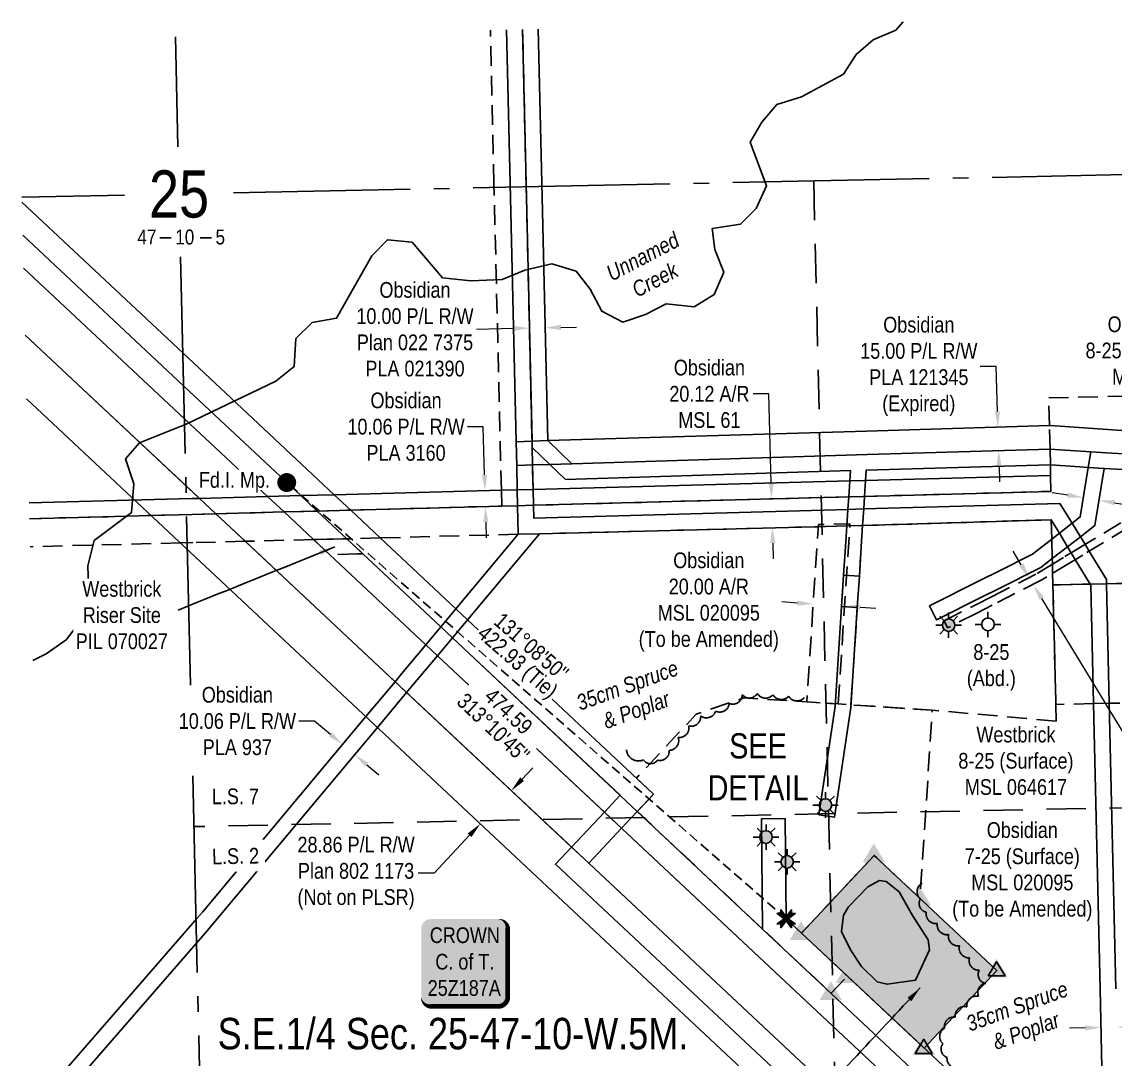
# Model space of a CAD drawing. Extents: x 611436 to 614742, y 5881484 to 5885006.
# Drawn here: x 611735 to 612430, y 5882296 to 5882955 of the extents above; entities that cross this region are included whole.
import ezdxf
from ezdxf.enums import TextEntityAlignment as Align

# ---------------------------------------------------------------- set-up
doc = ezdxf.new("R2010")
doc.units = 0
doc.header["$LTSCALE"] = 5
doc.header["$PDSIZE"] = 0.5
for name, pattern in [('0', [1, 1, 0]), ('foc-ACCESSROAD', [3.75, 2.5, -1.25]), ('foc-FLOWLINE', [3.75, 2.5, -1.25]), ('foc-LSD', [8, 5, -3]), ('foc-QUARTERLINE', [33, 25, -3, 2, -3]), ('foc-TIELINE', [1.875, 1.25, -0.625])]:
    doc.linetypes.add(name, pattern=pattern)
doc.layers.get('Defpoints').update_dxf_attribs({"color": 9})
for name, color, linetype in [('10', 1, 'Continuous'), ('9', 3, 'Continuous'), ('AS-OWNER', 7, 'Continuous'), ('C-RW', 13, 'Continuous'), ('C-SYMBOL', 7, 'Continuous'), ('C-WS', 13, 'foc-ACCESSROAD'), ('C-WS-S', 13, 'Continuous'), ('DETAIL-T', 7, 'Continuous'), ('F-EZE', 190, 'foc-FLOWLINE'), ('F-RW', 190, 'Continuous'), ('F-WS', 190, 'foc-ACCESSROAD'), ('F-WS-S', 190, 'Continuous'), ('L-BD', 7, 'Continuous'), ('L-BD1', 253, 'Continuous'), ('L-MON', 1, 'Continuous'), ('L-MON-T', 1, 'Continuous'), ('L-QSEC', 8, 'foc-QUARTERLINE'), ('L-SECLBL', 7, 'Continuous'), ('L-SECTION-LSD', 7, 'foc-LSD'), ('L-TIE', 7, 'foc-TIELINE'), ('P-PROPOSED', 10, 'Continuous'), ('P-PROPOSED-H', 21, 'Continuous'), ('T-BUSH', 110, '0'), ('T-BUSH-T', 110, 'Continuous'), ('T-WATER', 160, 'Continuous'), ('T-WATER-H', 133, 'Continuous'), ('T-WATER-T', 170, 'Continuous')]:
    doc.layers.add(name, color=color, linetype=linetype)
for name, color, linetype, lineweight in [('C-AR-T', 13, 'Continuous', 9), ('C-RW-T', 13, 'Continuous', 9), ('C-WS-T', 13, 'Continuous', 9), ('F-EZE-T', 190, 'Continuous', 9), ('F-RW-T', 190, 'Continuous', 9), ('F-WS-T', 190, 'Continuous', 9)]:
    doc.layers.add(name, color=color, linetype=linetype, lineweight=lineweight)
doc.styles.add('100L', font='ARIALN.TTF', dxfattribs={"height": 11})
doc.styles.add('175L', font='ARIALN.TTF', dxfattribs={"height": 20})
doc.styles.add('80', font='ARIALN.TTF', dxfattribs={"height": 10})
doc.styles.add('80CG', font='ARIALN.TTF', dxfattribs={"height": 10})
doc.styles.add('80L', font='ARIALN.TTF', dxfattribs={"height": 10})
doc.styles.add('80LS', font='ARIALNI.TTF', dxfattribs={"height": 10})
doc.styles.add('SIMPLEX', font='ARIALN.TTF')
doc.dimstyles.new('Compass 5 000', dxfattribs={"dimscale": 5, "dimtxt": 9, "dimasz": 2, "dimexe": 0.2, "dimexo": 0.0625, "dimgap": 0.5, "dimtad": 0, "dimtih": 1, "dimtoh": 1, "dimzin": 0, "dimdsep": 46, "dimtxsty": '80CG', "dimcen": 0.1, "dimse1": 1, "dimse2": 1, "dimclrd": 256, "dimclrt": 256, "dimaunit": 1, "dimadec": 4, "dimazin": 0, "dimtfac": 0.06, "dimtofl": 0, "dimtmove": 0, "dimatfit": 1, "dimfxl": 0.2, "dimtolj": 1, "dimtzin": 0, "dimlwd": -1, "dimarcsym": 0})

# ---------------------------------------------------------------- blocks, each defined once
blk = doc.blocks.new('L-SECLBL')
at = {"layer": '9', "color": 7}
for p, q in [((-5.08, -27.83), (-12.29, -27.83)), ((20.7, -27.83), (13.5, -27.83))]:
    blk.add_line(p, q, dxfattribs=at)
at = {"layer": '10', "color": 2, "style": 'SIMPLEX'}
blk.add_attdef('SEC', text='', height=30, dxfattribs=at).set_placement((0, 0), align=Align.MIDDLE)
at = {"layer": '10', "color": 5, "style": '80L'}
blk.add_attdef('TWP', text='', height=9.5, dxfattribs=at).set_placement((-14.43, -27.37), align=Align.MIDDLE_RIGHT)
blk.add_attdef('RGE', text='', height=9.5, dxfattribs=at).set_placement((3.62, -27.37), align=Align.MIDDLE_CENTER)
blk.add_attdef('MER', text='', height=9.5, dxfattribs=at).set_placement((23.17, -27.37), align=Align.MIDDLE_LEFT)
blk = doc.blocks.new('*D433')
at = {"layer": 'C-AR-T', "transparency": 16777216}
for p, q in [((612209.36, 5882718.81), (612199.36, 5882718.81)), ((612210.89, 5882662.1), (612209.36, 5882718.81)), ((612211.91, 5882623.96), (612212.18, 5882613.97))]:
    blk.add_line(p, q, dxfattribs=at)
for points in [[(612212.55, 5882662.14), (612209.22, 5882662.05), (612211.15, 5882652.1)], [(612213.58, 5882624.01), (612210.24, 5882623.92), (612211.64, 5882633.96)]]:
    blk.add_solid(points, dxfattribs=at)
at = {"layer": 'Defpoints', "color": 0, "transparency": 16777216}
for p in [(611997.58, 5882646.36), (612211.15, 5882652.1), (611998.07, 5882628.22)]:
    blk.add_point(p, dxfattribs=at)
at = {"layer": 'C-AR-T', "transparency": 16777216, "insert": (612171.63, 5882718.81), "char_height": 10, "width": 298.8382, "attachment_point": 5, "style": '80CG'}
blk.add_mtext('\\A1;Obsidian\\P20.12 A/R\\PMSL 61', dxfattribs=at)
blk = doc.blocks.new('*D437')
at = {"layer": 'C-RW-T', "transparency": 16777216}
for p, q in [((612410.49, 5882315.79), (612400.5, 5882315.56)), ((612440.55, 5882316.48), (612450.55, 5882316.71))]:
    blk.add_line(p, q, dxfattribs=at)
for points in [[(612410.45, 5882317.46), (612410.53, 5882314.12), (612420.49, 5882316.02)], [(612440.51, 5882318.14), (612440.59, 5882314.81), (612430.55, 5882316.25)]]:
    blk.add_solid(points, dxfattribs=at)
at = {"layer": 'Defpoints', "color": 0, "transparency": 16777216}
for p in [(612420.53, 5882314.24), (612430.55, 5882316.25), (612430.59, 5882314.47)]:
    blk.add_point(p, dxfattribs=at)
at = {"layer": 'C-RW-T', "transparency": 16777216, "insert": (612489.63, 5882316.71), "char_height": 10, "attachment_point": 5, "style": '80CG'}
blk.add_mtext('\\A1;Obsidian\\P10.06 P/L R/W\\PPLA 958', dxfattribs=at)
blk = doc.blocks.new('*D441')
at = {"layer": 'C-RW-T', "transparency": 16777216}
for p, q in [((612353.82, 5882736.3), (612343.82, 5882736.3)), ((612354.69, 5882707.69), (612353.82, 5882736.3)), ((612355.75, 5882672.83), (612356.05, 5882662.83))]:
    blk.add_line(p, q, dxfattribs=at)
for points in [[(612356.36, 5882707.74), (612353.03, 5882707.64), (612354.99, 5882697.7)], [(612357.41, 5882672.88), (612354.08, 5882672.78), (612355.45, 5882682.82)]]:
    blk.add_solid(points, dxfattribs=at)
at = {"layer": 'Defpoints', "color": 0, "transparency": 16777216}
for p in [(612321.47, 5882696.68), (612354.99, 5882697.7), (612321.92, 5882681.81)]:
    blk.add_point(p, dxfattribs=at)
at = {"layer": 'C-RW-T', "transparency": 16777216, "insert": (612304.74, 5882736.3), "char_height": 10, "attachment_point": 5, "style": '80CG'}
blk.add_mtext('\\A1;Obsidian\\P15.00 P/L R/W\\PPLA 121345\\P(Expired)', dxfattribs=at)
blk = doc.blocks.new('*D442')
at = {"layer": 'C-RW-T', "transparency": 16777216}
for p, q in [((612047.25, 5882760.39), (612023.6, 5882759.85)), ((612077.23, 5882761.08), (612087.23, 5882761.31))]:
    blk.add_line(p, q, dxfattribs=at)
for points in [[(612047.21, 5882762.06), (612047.28, 5882758.73), (612057.24, 5882760.62)], [(612077.2, 5882762.75), (612077.27, 5882759.41), (612067.24, 5882760.85)]]:
    blk.add_solid(points, dxfattribs=at)
at = {"layer": 'Defpoints', "color": 0, "transparency": 16777216}
for p in [(612056.07, 5882811.63), (612066.07, 5882811.86), (612067.24, 5882760.85)]:
    blk.add_point(p, dxfattribs=at)
at = {"layer": 'C-RW-T', "transparency": 16777216, "insert": (611984.52, 5882759.85), "char_height": 10, "attachment_point": 5, "style": '80CG'}
blk.add_mtext('\\A1;Obsidian\\P10.00 P/L R/W\\PPlan 022 7375\\PPLA 021390', dxfattribs=at)
blk = doc.blocks.new('*D443')
at = {"layer": 'C-RW-T', "transparency": 16777216}
for p, q in [((612027.92, 5882697.93), (612017.92, 5882697.93)), ((612028.75, 5882667.27), (612027.92, 5882697.93)), ((612029.56, 5882637.22), (612029.83, 5882627.22))]:
    blk.add_line(p, q, dxfattribs=at)
for points in [[(612030.41, 5882667.31), (612027.08, 5882667.23), (612029.02, 5882657.27)], [(612031.22, 5882637.26), (612027.89, 5882637.17), (612029.29, 5882647.21)]]:
    blk.add_solid(points, dxfattribs=at)
at = {"layer": 'Defpoints', "color": 0, "transparency": 16777216}
for p in [(611998.03, 5882656.44), (612029.02, 5882657.27), (611998.3, 5882646.38)]:
    blk.add_point(p, dxfattribs=at)
at = {"layer": 'C-RW-T', "transparency": 16777216, "insert": (611978.84, 5882697.93), "char_height": 10, "attachment_point": 5, "style": '80CG'}
blk.add_mtext('\\A1;Obsidian\\P10.06 P/L R/W\\PPLA 3160', dxfattribs=at)
blk = doc.blocks.new('*D445')
at = {"layer": 'Defpoints', "color": 0, "transparency": 16777216}
for p in [(612411.05, 5882663.46), (612420.92, 5882661.86), (612419.2, 5882651.22)]:
    blk.add_point(p, dxfattribs=at)
at = {"layer": 'F-RW-T', "transparency": 16777216}
for p, q in [((612399.46, 5882654.42), (612389.59, 5882656.01)), ((612429.07, 5882649.62), (612533.73, 5882632.67))]:
    blk.add_line(p, q, dxfattribs=at)
for points in [[(612399.72, 5882656.06), (612399.19, 5882652.77), (612409.33, 5882652.82)], [(612429.34, 5882651.27), (612428.81, 5882647.97), (612419.2, 5882651.22)]]:
    blk.add_solid(points, dxfattribs=at)
at = {"layer": 'F-RW-T', "transparency": 16777216, "insert": (612572.81, 5882632.67), "char_height": 10, "width": 424.7751, "attachment_point": 5, "style": '80CG'}
blk.add_mtext('\\A1;Westbrick\\P10.00 P/L R/W\\PPlan 112 4739\\PPLA 072180', dxfattribs=at)
blk = doc.blocks.new('*U448')
h = blk.add_hatch(color=255)
edge = h.paths.add_edge_path()
edge.add_line((-21.5, -28.5), (21.5, -28.5))
edge.add_arc((21.5, -22.5), 6, 270, 360)
edge.add_line((27.5, -22.5), (27.5, 21))
edge.add_arc((21.5, 21), 6, 0, 90)
edge.add_line((21.5, 27), (-21.5, 27))
edge.add_arc((-21.5, 21), 6, 90, 180)
edge.add_line((-27.5, 21), (-27.5, -22.5))
edge.add_arc((-21.5, -22.5), 6, 180, 270)
at = {"color": 14, "flags": 128}
blk.add_lwpolyline([(-21.5, -28.5, 3, 3, 0), (21.5, -28.5, 3, 3, 0.414214), (27.5, -22.5, 3, 3, 0), (27.5, 21, 3, 0, 0.414214), (21.5, 27, 0, 0, 0), (-21.5, 27, 0, 0, 0.414214), (-27.5, 21, 0, 0, 0), (-27.5, -22.5, 0, 3, 0.414214)], format="xyseb", close=True, dxfattribs=at)
at = {"color": 14, "style": '80'}
blk.add_attdef('ENTER_TEXT_001', (-26.85, -4.92), '', height=10, dxfattribs=at)
blk = doc.blocks.new('*D449')
at = {"layer": 'Defpoints', "color": 0, "transparency": 16777216}
for p in [(612026.06, 5882445.55), (612072.23, 5882441.79), (612052.53, 5882420.75)]:
    blk.add_point(p, dxfattribs=at)
at = {"layer": 'F-RW-T', "transparency": 16777216}
for p, q in [((612052.6, 5882473.89), (612059.44, 5882481.19)), ((612019.22, 5882438.26), (611996.61, 5882414.13)), ((611996.61, 5882414.13), (611986.61, 5882414.13))]:
    blk.add_line(p, q, dxfattribs=at)
for points in [[(612051.38, 5882475.03), (612053.82, 5882472.75), (612045.76, 5882466.59)], [(612018, 5882439.4), (612020.43, 5882437.12), (612026.06, 5882445.55)]]:
    blk.add_solid(points, dxfattribs=at)
at = {"layer": 'F-RW-T', "transparency": 16777216, "insert": (611947.07, 5882414.13), "char_height": 10, "attachment_point": 5, "style": '80CG'}
blk.add_mtext('\\A1;28.86 P/L R/W\\PPlan 802 1173\\P(Not on PLSR)', dxfattribs=at)
blk = doc.blocks.new('GAS')
h = blk.add_hatch(color=255)
h.dxf.hatch_style = 1
edge = h.paths.add_edge_path()
edge.add_arc((0, 0), 0.9, 0, 360)
for p, q in [((0, 0.81), (0, 1.62)), ((-0.81, 0), (-1.62, 0)), ((-0.57, 0.57), (-1.14, 1.14)), ((0.57, 0.57), (1.14, 1.14)), ((1.62, 0), (0.81, 0)), ((-0.57, -0.57), (-1.14, -1.14)), ((0, -0.81), (0, -1.62)), ((1.14, -1.14), (0.57, -0.57))]:
    blk.add_line(p, q)
blk.add_circle((0, 0), 0.8)
blk = doc.blocks.new('GABD')
for p, q in [((0, 0.81), (0, 1.62)), ((-0.81, 0), (-1.62, 0)), ((1.62, 0), (0.81, 0)), ((0, -0.81), (0, -1.62))]:
    blk.add_line(p, q)
blk.add_circle((0, 0), 0.8)
blk = doc.blocks.new('fdia')
at = {"color": 255, "const_width": 1}
blk.add_lwpolyline([(-0.5, 0, 1), (0.5, 0, 1)], format="xyb", close=True, dxfattribs=at)
blk = doc.blocks.new('Fdiaa')
blk.add_blockref('fdia', (0, 0))
blk = doc.blocks.new('fdib')
at = {"color": 1, "const_width": 1.6}
blk.add_lwpolyline([(-0.4, 0, 1), (0.4, 0, 1)], format="xyb", close=True, dxfattribs=at)
at = {"color": 1}
blk.add_circle((0, 0), 0.8, dxfattribs=at)
blk = doc.blocks.new('Fdibb')
blk.add_blockref('fdib', (0, 0))
blk = doc.blocks.new('fdicc')
for name in ['Fdibb', 'Fdiaa']:
    blk.add_blockref(name, (0, 0))
blk = doc.blocks.new('FDI')
blk.add_blockref('fdicc', (0, 0))
blk = doc.blocks.new('STRIA')
blk.add_hatch(color=255).paths.add_polyline_path([(-0.04, 1.52), (-1.47, -0.87), (1.39, -0.87)])
blk = doc.blocks.new('STRIAA')
blk.add_blockref('STRIA', (0, 0))
blk = doc.blocks.new('STRIB')
at = {"color": 1}
blk.add_solid([(-1.12, -0.67), (-0.04, 1.13), (1.04, -0.67)], dxfattribs=at)
blk = doc.blocks.new('STRIBB')
blk.add_blockref('STRIB', (0, 0))
blk = doc.blocks.new('STRICC')
for name in ['STRIAA', 'STRIBB']:
    blk.add_blockref(name, (0, 0))
blk = doc.blocks.new('fdspike')
blk.add_blockref('STRICC', (0, 0))
blk = doc.blocks.new('TRIA')
blk.add_hatch(color=255).paths.add_polyline_path([(-0.04, 1.52), (-1.47, -0.87), (1.39, -0.87)])
blk = doc.blocks.new('TRIAA')
blk.add_blockref('TRIA', (0, 0))
blk = doc.blocks.new('TRIB')
at = {"color": 1}
blk.add_lwpolyline([(-1.12, -0.67), (-0.04, 1.13), (1.04, -0.67)], close=True, dxfattribs=at)
blk = doc.blocks.new('TRIBB')
blk.add_blockref('TRIB', (0, 0))
blk = doc.blocks.new('TRICC')
for name in ['TRIAA', 'TRIBB']:
    blk.add_blockref(name, (0, 0))
blk = doc.blocks.new('plspike')
blk.add_blockref('TRICC', (0, 0))
blk = doc.blocks.new('*D452')
at = {"layer": 'C-RW-T', "transparency": 16777216}
for p, q in [((611920.7, 5882510.82), (611910.7, 5882510.82)), ((611930.78, 5882502.39), (611920.7, 5882510.82)), ((611953.84, 5882483.11), (611961.52, 5882476.69))]:
    blk.add_line(p, q, dxfattribs=at)
for points in [[(611931.85, 5882503.67), (611929.71, 5882501.12), (611938.45, 5882495.98)], [(611954.91, 5882484.39), (611952.77, 5882481.83), (611946.17, 5882489.52)]]:
    blk.add_solid(points, dxfattribs=at)
at = {"layer": 'Defpoints', "color": 0, "transparency": 16777216}
for p in [(611938.45, 5882495.98), (611935.1, 5882491.97), (611942.82, 5882485.52)]:
    blk.add_point(p, dxfattribs=at)
at = {"layer": 'C-RW-T', "transparency": 16777216, "insert": (611871.62, 5882510.82), "char_height": 10, "attachment_point": 5, "style": '80CG', "bg_fill": 3, "box_fill_scale": 1.1, "bg_fill_color": 256, "bg_fill_true_color": 13158600, "bg_fill_transparency": 0}
blk.add_mtext('\\A1;Obsidian\\P10.06 P/L R/W\\PPLA 937', dxfattribs=at)
blk = doc.blocks.new('*D467')
at = {"layer": 'Defpoints', "color": 0, "linetype": 'Continuous', "transparency": 16777216}
for p in [(612441.33, 5882641.87), (612443.93, 5882637.59), (612377.62, 5882597.38)]:
    blk.add_point(p, dxfattribs=at)
at = {"layer": 'F-EZE-T', "transparency": 16777216}
for p, q in [((612369.84, 5882610.21), (612364.65, 5882618.76)), ((612382.8, 5882588.83), (612442.25, 5882490.79)), ((612442.25, 5882490.79), (612452.25, 5882490.79))]:
    blk.add_line(p, q, dxfattribs=at)
at = {"layer": 'F-EZE-T', "linetype": 'Continuous', "transparency": 16777216}
for points in [[(612371.26, 5882611.07), (612368.41, 5882609.35), (612375.02, 5882601.66)], [(612384.23, 5882589.69), (612381.38, 5882587.97), (612377.62, 5882597.38)]]:
    blk.add_solid(points, dxfattribs=at)
at = {"layer": 'F-EZE-T', "linetype": 'Continuous', "transparency": 16777216, "insert": (612519.73, 5882490.79), "char_height": 10, "attachment_point": 5, "style": '80CG', "bg_fill": 3, "box_fill_scale": 1.1, "bg_fill_color": 256, "bg_fill_true_color": 13158600, "bg_fill_transparency": 0}
blk.add_mtext('\\A1;Westbrick\\P5.00 Communication R/W\\PEZE 080025', dxfattribs=at)
blk = doc.blocks.new('*D469')
at = {"layer": 'C-AR-T', "transparency": 16777216}
for p, q in [((612227.62, 5882585.87), (612217.64, 5882586.53)), ((612267.52, 5882583.26), (612277.5, 5882582.61))]:
    blk.add_line(p, q, dxfattribs=at)
at = {"layer": 'C-AR-T', "linetype": 'Continuous', "transparency": 16777216}
for points in [[(612227.72, 5882587.54), (612227.51, 5882584.21), (612237.59, 5882585.22)], [(612267.63, 5882584.93), (612267.41, 5882581.6), (612257.54, 5882583.92)]]:
    blk.add_solid(points, dxfattribs=at)
at = {"layer": 'Defpoints', "color": 0, "linetype": 'Continuous', "transparency": 16777216}
for p in [(612239.84, 5882619.51), (612259.79, 5882618.2), (612257.54, 5882583.92)]:
    blk.add_point(p, dxfattribs=at)
at = {"layer": 'C-AR-T', "linetype": 'Continuous', "transparency": 16777216, "insert": (612171.26, 5882586.53), "char_height": 10, "attachment_point": 5, "style": '80CG'}
blk.add_mtext('\\A1;Obsidian\\P20.00 A/R\\PMSL 020095\\P(To be Amended)', dxfattribs=at)
blk = doc.blocks.new('TEMP')
h = blk.add_hatch(color=255)
h.dxf.hatch_style = 1
h.paths.add_polyline_path([(0, 0.25), (-0.67, 1.15), (-0.67, 0.67), (-1.15, 0.67), (-0.25, 0), (-1.15, -0.67), (-0.67, -0.67), (-0.67, -1.15), (0, -0.25), (0.67, -1.15), (0.67, -0.67), (1.15, -0.67), (0.25, 0), (1.15, 0.67), (0.67, 0.67), (0.67, 1.15)])
h.paths.add_polyline_path([(0.57, 0.85), (0.57, 0.57), (0.85, 0.57), (0.08, 0), (0.85, -0.57), (0.57, -0.57), (0.57, -0.85), (0, -0.08), (-0.57, -0.85), (-0.57, -0.57), (-0.85, -0.57), (-0.08, 0), (-0.85, 0.57), (-0.57, 0.57), (-0.57, 0.85), (0, 0.08)], flags=16)
h = blk.add_hatch(color=1)
h.dxf.hatch_style = 1
h.paths.add_polyline_path([(0, 0.08), (-0.57, 0.85), (-0.57, 0.57), (-0.85, 0.57), (-0.08, 0), (-0.85, -0.57), (-0.57, -0.57), (-0.57, -0.85), (0, -0.08), (0.57, -0.85), (0.57, -0.57), (0.85, -0.57), (0.08, 0), (0.85, 0.57), (0.57, 0.57), (0.57, 0.85)])
at = {"color": 1}
for p, q in [((-0.08, 0), (0.08, 0)), ((0, 0.08), (0, -0.08))]:
    blk.add_line(p, q, dxfattribs=at)
at = {"color": 255, "flags": 128}
blk.add_lwpolyline([(-0.25, 0), (-1.15, 0.67), (-0.67, 0.67), (-0.67, 1.15), (0, 0.25), (0.67, 1.15), (0.67, 0.67), (1.15, 0.67), (0.25, 0), (1.15, -0.67), (0.67, -0.67), (0.67, -1.15), (0, -0.25), (-0.67, -1.15), (-0.67, -0.67), (-1.15, -0.67)], close=True, dxfattribs=at)
at = {"color": 1, "flags": 128}
blk.add_lwpolyline([(-0.08, 0), (-0.85, 0.57), (-0.57, 0.57), (-0.57, 0.85), (0, 0.08), (0.57, 0.85), (0.57, 0.57), (0.85, 0.57), (0.08, 0), (0.85, -0.57), (0.57, -0.57), (0.57, -0.85), (0, -0.08), (-0.57, -0.85), (-0.57, -0.57), (-0.85, -0.57)], close=True, dxfattribs=at)

msp = doc.modelspace()

# ---------------------------------------------------------------- hatches: boundary and pattern name
at = {"layer": 'P-PROPOSED-H', "linetype": 'Continuous'}
h = msp.add_hatch(color=256, dxfattribs=at)
h.dxf.hatch_style = 1
h.paths.add_polyline_path([(612308.086, 5882302.909), (612230.09, 5882376.098), (612276.357, 5882425.403), (612354.353, 5882352.214)])
at = {"layer": 'T-WATER-H'}
h = msp.add_hatch(color=256, dxfattribs=at)
h.dxf.hatch_style = 1
h.paths.add_polyline_path([(612310.604, 5882371.857), (612311.479, 5882365.487), (612302.69, 5882346.24), (612284.622, 5882343.543), (612278.336, 5882345.122), (612268.213, 5882354.746), (612261.331, 5882365.452), (612255.604, 5882377.093), (612256.904, 5882387.564), (612260.113, 5882392.805), (612272.238, 5882405.559), (612279.786, 5882409.557), (612284.025, 5882408.92), (612292.244, 5882402.39), (612300.787, 5882387.28)])

# ---------------------------------------------------------------- linework, layer by layer
at = {"layer": 'C-RW'}
for points in [[(612421.304, 5882280.576), (612419.929, 5882340.507), (612415.766, 5882521.929), (612414.038, 5882597.239), (612413.637, 5882597.903), (612403.796, 5882614.208), (612401.21, 5882618.491), (612399.295, 5882621.665), (612394.091, 5882630.288), (612388.945, 5882638.813), (612353.915, 5882637.738), (612269.036, 5882635.138), (612258.999, 5882634.841), (612238.753, 5882634.328), (612063.566, 5882629.916), (612050.182, 5882629.579), (612049.755, 5882647.762), (612049.517, 5882657.824), (612049.149, 5882673.396), (612048.794, 5882688.393), (612044.908, 5882852.574), (612042.598, 5882950.148)], [(612052.892, 5882950.358), (612055.128, 5882852.802), (612058.889, 5882688.746), (612058.982, 5882684.696), (612059.23, 5882673.703), (612059.581, 5882658.094), (612059.817, 5882648.031), (612060.01, 5882639.9), (612259.684, 5882645.41), (612269.725, 5882645.688), (612394.472, 5882649.135), (612402.18, 5882636.556), (612407.439, 5882627.97), (612409.975, 5882623.828), (612412.589, 5882619.562), (612424.023, 5882600.896), (612424.087, 5882598.133), (612425.83, 5882522.149), (612429.992, 5882340.739)], [(612438.403, 5882670.471), (612422.482, 5882671.484), (612412.455, 5882672.129), (612406.999, 5882672.477), (612388.371, 5882673.665), (612388.019, 5882673.687), (612271.331, 5882670.357), (612270.901, 5882663.752), (612270.245, 5882653.665), (612269.725, 5882645.688), (612269.036, 5882635.138), (612268.387, 5882625.12), (612266.952, 5882603.016), (612265.659, 5882583.03), (612261.519, 5882519.399), (612251.185, 5882449.854), (612241.292, 5882451.327), (612251.55, 5882520.161), (612255.676, 5882583.679), (612256.974, 5882603.662), (612258.352, 5882624.869), (612258.999, 5882634.841), (612259.684, 5882645.41), (612260.204, 5882653.396), (612260.859, 5882663.483), (612261.285, 5882670.047), (612080.279, 5882664.347), (612070.14, 5882674.034), (612058.982, 5882684.696), (612058.889, 5882688.746), (612055.128, 5882852.802), (612052.892, 5882950.358)], [(612062.88, 5882950.562), (612065.121, 5882853.025), (612068.885, 5882689.095), (612084.132, 5882674.46), (612271.981, 5882680.384), (612388.169, 5882683.697), (612414.063, 5882682.053), (612427.416, 5882681.205), (612439.066, 5882680.475)], [(611739.197, 5882649.483), (611842.706, 5882652.265), (611847.488, 5882652.388), (611890.813, 5882653.547), (611911.915, 5882654.125), (611933.229, 5882654.698), (612039.423, 5882657.553), (612049.517, 5882657.825), (612059.57, 5882658.094), (612260.859, 5882663.483), (612270.901, 5882663.752), (612388.434, 5882666.903), (612388.654, 5882656.839), (612270.245, 5882653.665), (612260.204, 5882653.396), (612059.817, 5882648.031), (612049.755, 5882647.762), (612039.693, 5882647.491), (611943.659, 5882644.909), (611922.428, 5882644.329), (611901.267, 5882643.763), (611857.931, 5882642.599), (611842.961, 5882642.203), (611816.919, 5882641.506), (611739.432, 5882639.421)], [(611748.004, 5882272.651), (611844.638, 5882383.778), (611849.369, 5882389.437), (611953.297, 5882513.737), (611971.816, 5882535.877), (611975.92, 5882540.788), (611991.406, 5882559.308), (612000.922, 5882570.689), (612041.691, 5882619.446), (612050.182, 5882629.579), (612063.566, 5882629.916), (612055.092, 5882619.782), (612008.29, 5882563.808), (611998.763, 5882552.415), (611983.643, 5882534.332), (611979.181, 5882528.987), (611960.655, 5882506.844), (611852.297, 5882377.247), (611849.752, 5882374.32), (611748.353, 5882257.712)], [(612655.49, 5882261.794), (612432.712, 5882265.372), (612431.72, 5882265.389), (612421.648, 5882265.551), (612324.288, 5882267.151), (612313.539, 5882277.23), (612249.058, 5882337.734), (612205.469, 5882378.643), (612204.773, 5882448.763), (612219.777, 5882448.912), (612220.409, 5882385.208), (612259.312, 5882348.7), (612330.323, 5882282.064), (612421.304, 5882280.576), (612431.376, 5882280.413), (612655.136, 5882276.807)]]:
    msp.add_lwpolyline(points, dxfattribs=at)
msp.add_lwpolyline([(612463.74, 5882693.928), (612463.088, 5882684.402), (612462.775, 5882679.287), (612439.066, 5882680.475), (612427.416, 5882681.205), (612414.063, 5882682.053), (612388.169, 5882683.697), (612271.981, 5882680.384), (612084.132, 5882674.46), (612070.14, 5882674.034), (612059.23, 5882673.703), (612049.149, 5882673.396), (612048.794, 5882688.393), (612058.889, 5882688.746), (612068.885, 5882689.095), (612271.452, 5882695.166), (612387.81, 5882698.693), (612388.385, 5882698.711), (612439.957, 5882695.185), (612463.74, 5882693.928)], close=True, dxfattribs=at)
at = {"layer": 'C-WS'}
for points in [[(611739.432, 5882639.423), (611816.919, 5882641.513), (611842.961, 5882642.203), (611857.937, 5882642.589), (611901.265, 5882643.755), (611922.429, 5882644.318), (611943.659, 5882644.909), (612039.693, 5882647.491), (612039.422, 5882657.553), (612034.728, 5882852.346), (612032.456, 5882949.941)], [(612052.892, 5882950.358), (612055.128, 5882852.802), (612058.889, 5882688.746), (612058.982, 5882684.696), (612059.23, 5882673.703), (612059.581, 5882658.094), (612059.817, 5882648.031), (612260.204, 5882653.396), (612270.245, 5882653.665), (612388.654, 5882656.839), (612388.434, 5882666.903), (612388.371, 5882673.665), (612388.169, 5882683.697), (612387.81, 5882698.693), (612387.35, 5882716.292), (612506.258, 5882718.901)], [(612508.867, 5882599.993), (612424.087, 5882598.133), (612413.637, 5882597.903), (612389.959, 5882597.384), (612389.756, 5882605.658), (612389.615, 5882611.429), (612389.548, 5882614.112), (612389.244, 5882626.521), (612388.945, 5882638.813), (612353.915, 5882637.738), (612269.036, 5882635.138), (612258.999, 5882634.841), (612238.753, 5882634.328), (612063.566, 5882629.916), (612050.182, 5882629.579), (611962.437, 5882627.287), (611941.205, 5882626.711), (611919.988, 5882626.216), (611876.573, 5882625.119), (611843.415, 5882624.302), (611835.482, 5882624.134), (611739.847, 5882621.668)]]:
    msp.add_lwpolyline(points, dxfattribs=at)
msp.add_lwpolyline([(612522.641, 5882686.259), (612526.187, 5882524.353), (612425.83, 5882522.149), (612415.766, 5882521.929), (612391.819, 5882521.403), (612389.959, 5882597.384), (612413.637, 5882597.903), (612424.087, 5882598.133), (612508.867, 5882599.993), (612507.563, 5882659.446), (612507.117, 5882679.723), (612507.075, 5882681.685), (612522.641, 5882686.259)], close=True, dxfattribs=at)
at = {"layer": 'C-WS', "flags": 128}
for points in [[(612253.476, 5882521.707), (612260.965, 5882636.245), (612240.897, 5882635.737), (612233.527, 5882523.015)], [(612125.836, 5882453.365), (612248.972, 5882337.818), (612259.229, 5882348.77), (612230.093, 5882376.082), (612276.347, 5882425.429), (612305.458, 5882398.112), (612313.321, 5882517.779), (612253.476, 5882521.707), (612193.576, 5882525.635), (612163.317, 5882515.278), (612125.21, 5882474.623), (612136.09, 5882464.305), (612125.836, 5882453.365)]]:
    msp.add_lwpolyline(points, close=True, dxfattribs=at)
at = {"layer": 'F-EZE'}
msp.add_lwpolyline([(612341.566, 5882579.492), (612323.064, 5882570.069), (612320.794, 5882574.527), (612341.444, 5882585.045), (612351.338, 5882590.084), (612380.058, 5882604.712), (612385.985, 5882608.306), (612397.594, 5882615.346), (612406.369, 5882620.665), (612483.674, 5882667.54), (612486.268, 5882663.261), (612408.974, 5882616.394), (612400.171, 5882611.058), (612386.115, 5882602.535), (612382.494, 5882600.339), (612351.46, 5882584.532), (612341.566, 5882579.492)], close=True, dxfattribs=at)
at = {"layer": 'F-RW'}
for points in [[(611734.729, 5882840.631), (611840.44, 5882741.635), (611912.424, 5882674.222), (611933.229, 5882654.697), (611943.659, 5882644.909), (611962.437, 5882627.287), (612010.52, 5882582.167), (612017.872, 5882575.268), (612136.081, 5882464.349), (612125.828, 5882453.388), (612115.819, 5882442.717), (612094.991, 5882420.48), (612425.19, 5882111.152), (612435.479, 5882101.515), (612471.944, 5882067.35), (612503.403, 5882037.878), (612611.259, 5881936.838)], [(612589.773, 5881936.404), (612481.936, 5882037.402), (612450.479, 5882066.874), (612435.962, 5882080.479), (612425.673, 5882090.118), (612073.789, 5882419.802), (612084.034, 5882430.736), (612104.871, 5882452.975), (612114.878, 5882463.662), (612008.273, 5882563.755), (612000.893, 5882570.641), (611951.382, 5882617.122), (611941.205, 5882626.711), (611922.429, 5882644.318), (611911.915, 5882654.124), (611902.166, 5882663.273), (611840.974, 5882720.581), (611735.22, 5882819.617)], [(611735.22, 5882819.617), (611840.975, 5882720.581), (611902.166, 5882663.273), (611911.915, 5882654.124), (611922.427, 5882644.313), (611941.204, 5882626.707), (611951.384, 5882617.128), (612000.893, 5882570.642), (612008.273, 5882563.758), (612125.828, 5882453.383), (612205.468, 5882378.642), (612249.058, 5882337.734), (612313.538, 5882277.226), (612324.288, 5882267.151), (612423.749, 5882173.985), (612434.038, 5882164.347), (612536.066, 5882068.773), (612567.528, 5882039.303), (612662.756, 5881950.08)], [(612654.886, 5881937.719), (612546.937, 5882038.845), (612515.479, 5882068.316), (612434.501, 5882144.183), (612424.211, 5882153.822), (611998.756, 5882552.395), (611991.393, 5882559.287), (611930.204, 5882616.631), (611919.986, 5882626.21), (611901.263, 5882643.748), (611890.815, 5882653.531), (611841.503, 5882699.719), (611735.706, 5882798.829)], [(611735.706, 5882798.829), (611841.503, 5882699.719), (611890.813, 5882653.531), (611901.263, 5882643.75), (611919.986, 5882626.21), (611930.203, 5882616.629), (611991.392, 5882559.287), (611998.757, 5882552.397), (612104.87, 5882452.973), (612115.818, 5882442.715), (612424.211, 5882153.812), (612434.5, 5882144.179), (612515.479, 5882068.316), (612546.937, 5882038.845), (612654.886, 5881937.719)], [(612611.259, 5881936.838), (612503.403, 5882037.878), (612471.944, 5882067.35), (612435.479, 5882101.515), (612425.19, 5882111.151), (612094.989, 5882420.475), (612084.034, 5882430.735), (611979.178, 5882528.977), (611971.814, 5882535.874), (611876.572, 5882625.114), (611857.928, 5882642.588), (611847.488, 5882652.369), (611842.587, 5882656.955), (611736.704, 5882756.147)]]:
    msp.add_lwpolyline(points, dxfattribs=at)
msp.add_lwpolyline([(612439.066, 5882680.475), (612438.403, 5882670.471), (612422.482, 5882671.484), (612416.593, 5882635.116), (612407.439, 5882627.97), (612399.295, 5882621.665), (612389.548, 5882614.112), (612382.337, 5882608.534), (612354.966, 5882594.744), (612345.08, 5882589.762), (612315.999, 5882575.11), (612311.499, 5882584.04), (612344.815, 5882600.826), (612354.701, 5882605.808), (612376.981, 5882617.034), (612389.244, 5882626.521), (612394.091, 5882630.288), (612402.18, 5882636.556), (612407.355, 5882640.635), (612412.455, 5882672.129), (612414.063, 5882682.053), (612427.416, 5882681.205), (612439.066, 5882680.475)], close=True, dxfattribs=at)
at = {"layer": 'F-WS'}
for points in [[(612389.615, 5882611.429), (612389.756, 5882605.658), (612389.959, 5882597.384), (612391.819, 5882521.403), (612392.079, 5882510.731), (612313.321, 5882517.779), (612261.635, 5882521.17), (612265.659, 5882583.03), (612255.676, 5882583.679), (612256.974, 5882603.662), (612266.952, 5882603.016), (612268.387, 5882625.12), (612269.036, 5882635.138), (612353.915, 5882637.738), (612388.945, 5882638.813), (612389.244, 5882626.521), (612389.548, 5882614.112), (612389.615, 5882611.429)], [(611941.212, 5882626.733), (611951.393, 5882617.155), (611947.921, 5882617.102), (611930.211, 5882616.652), (611919.991, 5882626.227), (611941.212, 5882626.733)]]:
    msp.add_lwpolyline(points, close=True, dxfattribs=at)
at = {"layer": 'L-BD', "color": 6, "flags": 128}
msp.add_lwpolyline([(612114.877, 5882463.663), (612114.87, 5882463.656)], dxfattribs=at)
at = {"layer": 'L-BD1', "color": 6, "flags": 128}
msp.add_lwpolyline([(612248.984, 5882337.831), (612248.972, 5882337.818)], dxfattribs=at)
at = {"layer": 'L-QSEC', "flags": 128}
for points in [[(611832.242, 5882945.856), (611833.878, 5882875.89)], [(612641.347, 5882862.382), (611869.098, 5882846.613)], [(611799.857, 5882845.199), (611734.653, 5882843.868)], [(611835.514, 5882805.936), (611853.393, 5882041.629)]]:
    msp.add_lwpolyline(points, dxfattribs=at)
at = {"layer": 'L-SECTION-LSD', "flags": 128}
for points in [[(612237.955, 5882854.145), (612256.808, 5882049.774)], [(612650.786, 5882460.146), (611843.986, 5882443.759)]]:
    msp.add_lwpolyline(points, dxfattribs=at)
at = {"layer": 'L-TIE', "flags": 128}
msp.add_lwpolyline([(612220.409, 5882385.208), (611903.01, 5882662.46)], dxfattribs=at)
at = {"layer": 'P-PROPOSED', "flags": 128}
msp.add_lwpolyline([(612308.086, 5882302.909), (612230.09, 5882376.098), (612276.357, 5882425.403), (612354.353, 5882352.214)], close=True, dxfattribs=at)
at = {"layer": 'T-BUSH', "flags": 128}
for points in [[(612231.961, 5882525.751, -0.5205671), (612222.009, 5882526.695, -0.5205671), (612212.054, 5882527.597, -0.5205671), (612202.092, 5882528.415, -0.5205671), (612192.546, 5882527.562, -0.5205671), (612184.241, 5882522.003, -0.5205671), (612175.624, 5882517.155, -0.5205671), (612166.082, 5882514.178, -0.5205671), (612158.449, 5882507.744, -0.5205671), (612151.734, 5882500.453, -0.5205671), (612146.066, 5882492.219, -0.5205671), (612138.702, 5882485.995, -0.5205671), (612129.668, 5882486.192, -0.5205671), (612118.972, 5882492.619, -0.5205671)], [(612306.767, 5882407.806, 0.5205671), (612305.737, 5882397.863, 0.5205671), (612309.516, 5882389.337, 0.5205671), (612316.545, 5882382.23, 0.5205671), (612323.593, 5882375.142, 0.5205671), (612330.641, 5882368.054, 0.5205671), (612336.992, 5882360.35, 0.5205671), (612343.146, 5882352.473, 0.5205671), (612347.337, 5882344.095, 0.5205671), (612342.77, 5882335.854, 0.5205671), (612335.293, 5882329.219, 0.5205671), (612327.809, 5882322.593, 0.5205671), (612321.137, 5882315.666, 0.5205671), (612320.076, 5882305.747, 0.5205671), (612322.682, 5882297.007, 0.5205671), (612330.194, 5882290.412, 0.5205671), (612338.563, 5882285.178, 0.5205671), (612348.532, 5882284.597, 0.5205671), (612358.827, 5882284.055, 0.5205671)]]:
    msp.add_lwpolyline(points, format="xyb", dxfattribs=at)
at = {"layer": 'T-WATER'}
msp.add_lwpolyline([(611741.537, 5882549.347), (611750, 5882553.531), (611762.836, 5882562.501), (611771.834, 5882574.264), (611777.268, 5882589.619), (611776.666, 5882609.558), (611780.707, 5882625.704), (611804.241, 5882643.332), (611805.773, 5882661.666), (611800.53, 5882677.47), (611809.337, 5882687.685), (611839.12, 5882699.604), (611896.08, 5882726.874), (611907.712, 5882736.223), (611908.786, 5882753.947), (611919.137, 5882764.265), (611934.664, 5882766.939), (611957.176, 5882806.637), (611966.995, 5882816.82), (611982.651, 5882815.207), (612001.916, 5882792.675), (612020.084, 5882790.723), (612039.836, 5882791.554), (612054.251, 5882797.529), (612071.529, 5882801.387), (612086.914, 5882796.908), (612095.9, 5882785.325), (612103.174, 5882771.305), (612116.549, 5882764.323), (612130.937, 5882769.226), (612144.072, 5882776.113), (612161.882, 5882774.206), (612174.755, 5882781.924), (612180.756, 5882796.222), (612175.083, 5882810.524), (612173.37, 5882823.879), (612191.456, 5882826.627), (612201.337, 5882836.751), (612207.875, 5882851.069), (612197.567, 5882878.755), (612205.045, 5882891.491), (612214.472, 5882902.856), (612230.174, 5882907.618), (612256.902, 5882922.064), (612264.863, 5882934.579), (612275.662, 5882943.9), (612290.074, 5882949.934), (612294.867, 5882955.295)], dxfattribs=at)
at = {"layer": 'T-WATER', "flags": 128}
msp.add_lwpolyline([(612310.604, 5882371.857), (612311.479, 5882365.487), (612302.69, 5882346.24), (612284.622, 5882343.543), (612278.336, 5882345.122), (612268.213, 5882354.746), (612261.331, 5882365.452), (612255.604, 5882377.093), (612256.904, 5882387.564), (612260.113, 5882392.805), (612272.238, 5882405.559), (612279.786, 5882409.557), (612284.025, 5882408.92), (612292.244, 5882402.39), (612300.787, 5882387.28)], close=True, dxfattribs=at)

# ---------------------------------------------------------------- block references
at = {"layer": 'AS-OWNER'}
ref = msp.add_blockref('*U448', (612015.995, 5882357.956), dxfattribs=dict(at, xscale=0.99961221, yscale=0.99961221, zscale=0.99961221))
ref.add_attrib('ENTER_TEXT_001', 'CROWN', (611993.944, 5882369.724), dxfattribs={"layer": '0', "color": 14, "height": 9.9961, "style": '80'})
ref.add_attrib('ENTER_TEXT_002', 'C. of T.', (611997.438, 5882352.886), dxfattribs={"layer": '0', "color": 14, "height": 9.9961, "style": '80'})
ref.add_attrib('ENTER_TEXT_003', '25Z187A', (611992.584, 5882336.185), dxfattribs={"layer": '0', "color": 14, "height": 9.9961, "style": '80'})
at = {"layer": 'C-WS-S', "color": 6, "xscale": 4.99806105, "yscale": 4.99806105, "zscale": 4.99806105}
for p in [(612245.426, 5882457.455), (612207.637, 5882437.095), (612221.072, 5882421.384)]:
    msp.add_blockref('GAS', p, dxfattribs=at)
at = {"layer": 'F-WS-S', "color": 6, "xscale": 4.99806105, "yscale": 4.99806105, "zscale": 4.99806105}
for name, p in [('GAS', (612323.705, 5882571.801)), ('GABD', (612348.69, 5882572.275))]:
    msp.add_blockref(name, p, dxfattribs=at)
at = {"layer": 'L-MON', "xscale": 4.99806105, "yscale": 4.99806105, "zscale": 4.99806105}
for name, p in [('FDI', (611903.01, 5882662.46)), ('fdspike', (612305.449, 5882398.103)), ('plspike', (612354.344, 5882352.226)), ('fdspike', (612248.984, 5882337.831)), ('plspike', (612308.057, 5882302.941))]:
    msp.add_blockref(name, p, dxfattribs=at)
at = {"layer": 'L-MON', "color": 6, "linetype": 'Continuous', "xscale": 4.99806105, "yscale": 4.99806105, "zscale": 4.99806105}
for name, p in [('fdspike', (612276.347, 5882425.429)), ('TEMP', (612220.409, 5882385.208)), ('fdspike', (612230.093, 5882376.082)), ('fdspike', (612259.229, 5882348.77))]:
    msp.add_blockref(name, p, dxfattribs=at)
at = {"layer": 'L-SECLBL', "xscale": 0.99961221, "yscale": 0.99961221, "zscale": 0.99961221}
msp.add_blockref('L-SECLBL', (611834.579, 5882845.908), dxfattribs=at).add_auto_attribs({'SEC': '25', 'TWP': '47', 'RGE': '10', 'MER': '5'})

# ---------------------------------------------------------------- texts
at = {"layer": 'C-SYMBOL', "color": 3, "style": '175L'}
msp.add_text('S.E.1/4 Sec. 25-47-10-W.5M.', height=19.99224, dxfattribs=at).set_placement((612008.65, 5882296.183), align=Align.BOTTOM_CENTER)
at = {"layer": 'C-WS-T', "char_height": 9.99612, "attachment_point": 5, "style": '80CG'}
for s, insert in [('\\A1;Obsidian\\P8-25 (Surface)\\PMSL 61', (612447.325, 5882746.349)), ('\\A1;Obsidian\\P7-25 (Surface)\\PMSL 020095\\P(To be Amended)', (612370.515, 5882415.08))]:
    msp.add_mtext(s, dxfattribs=dict(at, insert=insert))
at = {"layer": 'DETAIL-T', "color": 3, "insert": (612202.557, 5882481.769), "char_height": 15.9938, "width": 63.61145, "attachment_point": 5, "style": '80CG'}
msp.add_mtext('SEE\\PDETAIL', dxfattribs=at)
at = {"layer": 'T-BUSH-T', "char_height": 9.99612, "width": 67.28399, "attachment_point": 2, "rotation": 20, "style": '80LS'}
for insert in [(612117.747, 5882538.282), (612365.464, 5882334.298)]:
    msp.add_mtext('35cm Spruce\\P& Poplar', dxfattribs=dict(at, insert=insert))

# ---------------------------------------------------------------- dimensions: what is measured, and where the dimension line sits
at = {"layer": 'C-AR-T'}
dim = msp.add_linear_dim(base=(612211.154, 5882652.101), p1=(611998.067, 5882628.218), p2=(611997.579, 5882646.359), angle=91.5402, text='Obsidian\\P20.12 A/R\\PMSL 61', dimstyle='Compass 5 000', dxfattribs=at)
dim.commit()
dim.dimension.update_dxf_attribs({"geometry": '*D433', "text_midpoint": (612171.625, 5882718.807), "dimtype": 161})
at = {"layer": 'C-AR-T', "color": 6, "linetype": 'Continuous'}
dim = msp.add_linear_dim(base=(612257.543, 5882583.916), p1=(612239.836, 5882619.507), p2=(612259.785, 5882618.202), angle=356.259074, text='Obsidian\\P20.00 A/R\\PMSL 020095\\P(To be Amended)', dimstyle='Compass 5 000', dxfattribs=at)
dim.commit()
dim.dimension.update_dxf_attribs({"geometry": '*D469', "text_midpoint": (612171.255, 5882586.525), "dimtype": 161})
at = {"layer": 'C-RW-T'}
for base, p1, p2, angle, text, picture, middle in [((612067.237, 5882760.85), (612056.072, 5882811.635), (612066.066, 5882811.864), 1.315576, 'Obsidian\\P10.00 P/L R/W\\PPlan 022 7375\\PPLA 021390', '*D442', (611984.517, 5882759.848)), ((612354.994, 5882697.699), (612321.918, 5882681.808), (612321.467, 5882696.682), 91.736389, 'Obsidian\\P15.00 P/L R/W\\PPLA 121345\\P(Expired)', '*D441', (612304.738, 5882736.302)), ((612029.017, 5882657.274), (611998.296, 5882646.378), (611998.025, 5882656.44), 91.540321, 'Obsidian\\P10.06 P/L R/W\\PPLA 3160', '*D443', (611978.838, 5882697.932))]:
    dim = msp.add_linear_dim(base=base, p1=p1, p2=p2, angle=angle, text=text, dimstyle='Compass 5 000', dxfattribs=at)
    dim.commit()
    dim.dimension.update_dxf_attribs({"geometry": picture, "text_midpoint": middle, "dimtype": 161})
dim = msp.add_aligned_dim(p1=(612420.531, 5882314.235), p2=(612430.594, 5882314.466), distance=1.784, text='Obsidian\\P10.06 P/L R/W\\PPLA 958', dimstyle='Compass 5 000', dxfattribs=at)
dim.commit()
dim.dimension.update_dxf_attribs({"geometry": '*D437', "text_midpoint": (612489.634, 5882316.708)})

# ---------------------------------------------------------------- leaders
at = {"layer": 'C-WS-T', "path_type": 1}
msp.add_leader([(612305.589, 5882341.173), (612219.971, 5882249.685)], dimstyle='Compass 5 000', override={"dimgap": 0.5, "dimtad": 0}, dxfattribs=at)
at = {"layer": 'F-WS-T', "path_type": 1}
msp.add_leader([(611933.562, 5882621.527), (611833.896, 5882581.404)], dimstyle='Compass 5 000', override={"dimgap": 0.5, "dimtad": 0}, dxfattribs=at)

# ---------------------------------------------------------------- next in the draw order: texts
at = {"layer": 'L-SECTION-LSD', "insert": (611854.496, 5882467.978), "char_height": 9.99612, "attachment_point": 1, "style": '100L', "bg_fill": 3, "box_fill_scale": 1.5, "bg_fill_color": 256, "bg_fill_transparency": 0}
msp.add_mtext_dynamic_manual_height_columns('\\pi0.9182;L.S. 7', width=29.48147, gutter_width=54.979, heights=[0], dxfattribs=at)
at = {"layer": 'L-SECTION-LSD', "insert": (611854.496, 5882429.708), "char_height": 9.99612, "attachment_point": 1, "rotation": 1.16362, "style": '100L', "bg_fill": 3, "box_fill_scale": 1.5, "bg_fill_color": 256, "bg_fill_transparency": 0}
msp.add_mtext_dynamic_manual_height_columns('\\pi0.9182;L.S. 2', width=29.4201, gutter_width=54.979, heights=[0], dxfattribs=at)
at = {"layer": 'T-WATER-T', "insert": (612133.175, 5882798.687), "char_height": 9.99612, "width": 50.30559, "attachment_point": 5, "rotation": 27.670791, "style": '80CG', "bg_fill": 3, "box_fill_scale": 1.15, "bg_fill_color": 256, "bg_fill_true_color": 256, "bg_fill_transparency": 0}
msp.add_mtext('\\A1;{\\fArial Narrow|b0|i1|c0|p34;Unnamed\\PCreek}', dxfattribs=at)

# ---------------------------------------------------------------- next in the draw order: linework, layer by layer
at = {"layer": 'F-RW', "flags": 128}
for points in [[(611736.704, 5882756.15), (612611.26, 5881936.838)], [(612569.962, 5881936.004), (611737.648, 5882715.743)]]:
    msp.add_lwpolyline(points, dxfattribs=at)

# ---------------------------------------------------------------- next in the draw order: texts
at = {"layer": 'F-WS-T', "insert": (611798.181, 5882578.142), "char_height": 9.99612, "attachment_point": 5, "style": '80CG', "bg_fill": 3, "box_fill_scale": 1.15, "bg_fill_color": 256, "bg_fill_true_color": 256, "bg_fill_transparency": 0}
msp.add_mtext('\\A1;Westbrick\\PRiser Site\\PPIL 070027', dxfattribs=at)
at = {"layer": 'L-BD', "linetype": 'Continuous', "insert": (612026.75, 5882540.139), "char_height": 9.99612, "width": 55.98551, "attachment_point": 1, "rotation": 316.821, "line_spacing_factor": 0.8571, "style": '80L', "bg_fill": 3, "box_fill_scale": 1.15, "bg_fill_color": 256, "bg_fill_true_color": 256, "bg_fill_transparency": 0}
msp.add_mtext('\\pi10.80297;474.59 \\P\\pi0.2784;313°10\'45"', dxfattribs=at)
at = {"layer": 'L-MON-T', "linetype": 'Continuous', "insert": (611847.165, 5882669.122), "char_height": 9.9961, "width": 44.312, "attachment_point": 1, "style": '80L', "bg_fill": 3, "box_fill_scale": 1.15, "bg_fill_color": 256, "bg_fill_true_color": 256, "bg_fill_transparency": 0}
msp.add_mtext('Fd.I. Mp.', dxfattribs=at)

# ---------------------------------------------------------------- next in the draw order: dimensions: what is measured, and where the dimension line sits
at = {"layer": 'C-RW-T'}
dim = msp.add_linear_dim(base=(611938.449, 5882495.979), p1=(611942.823, 5882485.517), p2=(611935.1, 5882491.974), angle=140.100994, text='Obsidian\\P10.06 P/L R/W\\PPLA 937', dimstyle='Compass 5 000', override={"dimtfill": 1}, dxfattribs=at)
dim.commit()
dim.dimension.update_dxf_attribs({"geometry": '*D452', "text_midpoint": (611871.619, 5882510.815), "dimtype": 161})
at = {"layer": 'F-EZE-T', "linetype": 'Continuous'}
dim = msp.add_linear_dim(base=(612377.617, 5882597.38), p1=(612441.334, 5882641.867), p2=(612443.928, 5882637.588), angle=301.23057, text='Westbrick\\P5.00 Communication R/W\\PEZE 080025', dimstyle='Compass 5 000', override={"dimtfill": 1}, dxfattribs=at)
dim.commit()
dim.dimension.update_dxf_attribs({"geometry": '*D467', "text_midpoint": (612519.729, 5882490.787), "dimtype": 161})

# ---------------------------------------------------------------- next in the draw order: texts
at = {"layer": 'F-WS-T', "attachment_point": 5, "style": '80CG'}
for s, insert, char_height in [('\\A1;8-25 \\P(Abd.)', (612350.848, 5882544.899), 9.9961), ('\\A1;Westbrick\\P8-25 (Surface)\\PMSL 064617', (612366.461, 5882485.533), 9.99612)]:
    msp.add_mtext(s, dxfattribs=dict(at, insert=insert, char_height=char_height))
at = {"layer": 'L-BD', "linetype": 'Continuous', "style": '80L'}
msp.add_text("131°08'50''", height=9.99612, rotation=318.8624, dxfattribs=at).set_placement((612058.541, 5882558.125), align=Align.MIDDLE)

# ---------------------------------------------------------------- next in the draw order: dimensions: what is measured, and where the dimension line sits
at = {"layer": 'F-RW-T'}
for base, p1, p2, angle, text, picture, middle in [((612419.2, 5882651.218), (612411.051, 5882663.456), (612420.923, 5882661.857), 350.802622, 'Westbrick\\P10.00 P/L R/W\\PPlan 112 4739\\PPLA 072180', '*D445', (612572.812, 5882632.675)), ((612026.055, 5882445.554), (612072.235, 5882441.79), (612052.528, 5882420.754), 226.867952, '28.86 P/L R/W\\PPlan 802 1173\\P(Not on PLSR)', '*D449', (611947.074, 5882414.127))]:
    dim = msp.add_linear_dim(base=base, p1=p1, p2=p2, angle=angle, text=text, dimstyle='Compass 5 000', dxfattribs=at)
    dim.commit()
    dim.dimension.update_dxf_attribs({"geometry": picture, "text_midpoint": middle, "dimtype": 161})

# ---------------------------------------------------------------- next in the draw order: texts
at = {"layer": 'L-BD', "linetype": 'Continuous', "insert": (612053.155, 5882552.389), "char_height": 9.99612, "width": 61.14722, "attachment_point": 2, "rotation": 318.8624, "style": '80L', "bg_fill": 3, "box_fill_scale": 1.15, "bg_fill_color": 256, "bg_fill_true_color": 256, "bg_fill_transparency": 0}
msp.add_mtext('422.93 (Tie)', dxfattribs=at)

doc.saveas('drawing.dxf')
